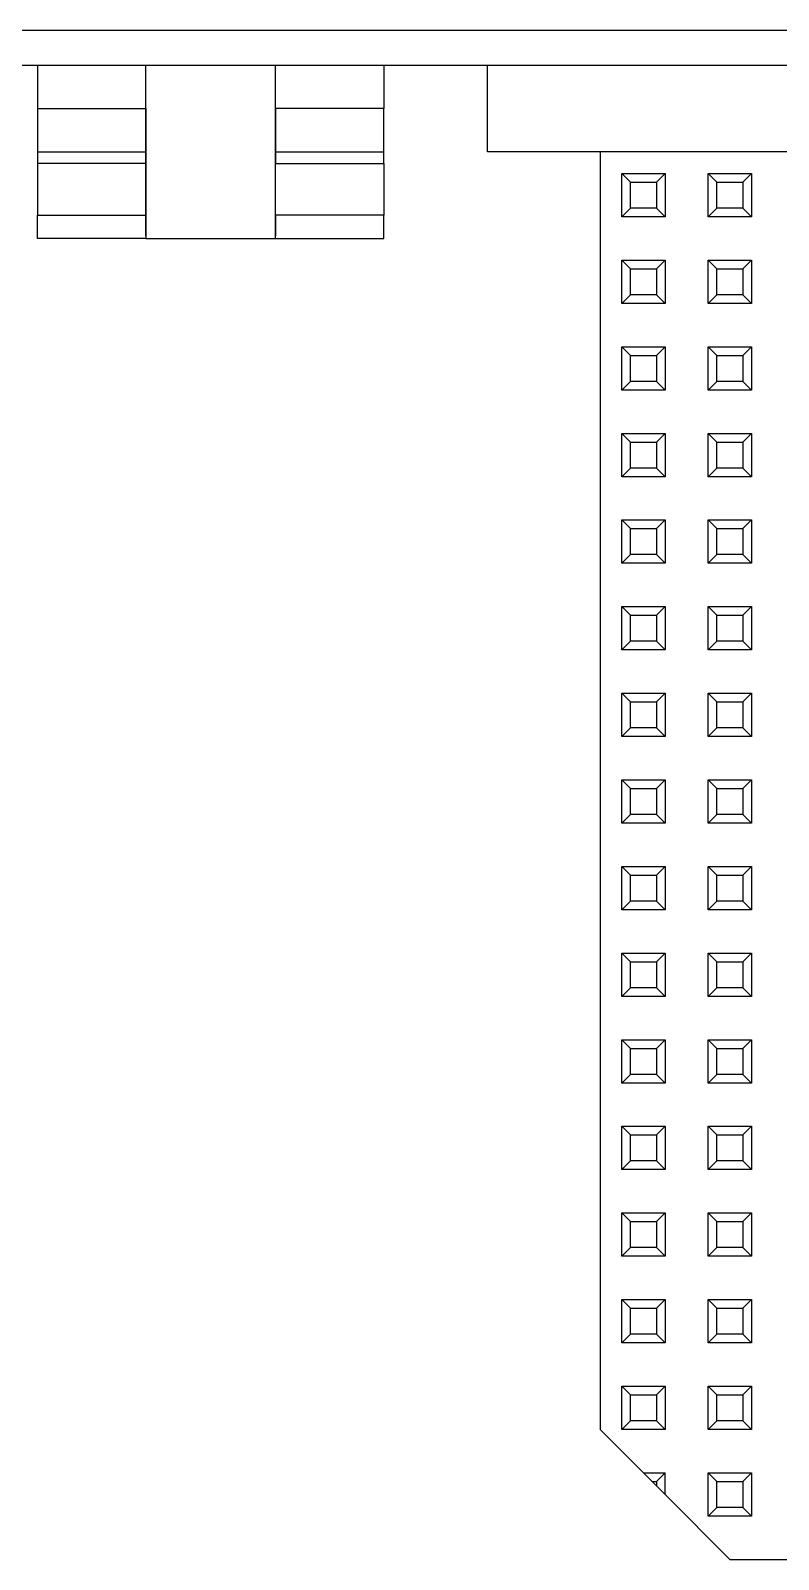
# Model space of a CAD drawing. Header units: millimetres. Extents: x 0 to 156, y 0 to 155.
# Drawn here: x 49.84 to 67.12, y 0 to 35.3 of the extents above; entities that cross this region are included whole.
import ezdxf

# ---------------------------------------------------------------- set-up
doc = ezdxf.new("R2010")
doc.units = ezdxf.units.MM

# ---------------------------------------------------------------- blocks, each defined once
blk = doc.blocks.new('CHINT_70dbcf6fe7c4519691b3c42ff544d895_FACE_0')
at = {"color": 7, "linetype": 'CONTINUOUS', "true_color": 0x40d9ff}
for p, q in [((52.5, 33.5), (52.5, 34.5)), ((55.5, 33.5), (55.5, 34.5)), ((50, 32.5), (52.5, 32.5)), ((55.5, 32.5), (58, 32.5)), ((63.7, 31.8), (63.5, 32)), ((63.5, 31), (63.5, 32)), ((63.5, 32), (64.5, 32)), ((63.7, 31.8), (64.3, 31.8)), ((63.7, 31.2), (63.7, 31.8)), ((64.3, 31.8), (64.5, 32)), ((64.3, 31.8), (64.3, 31.2)), ((64.5, 32), (64.5, 31)), ((65.7, 31.8), (65.5, 32)), ((65.5, 31), (65.5, 32)), ((65.5, 32), (66.5, 32)), ((65.7, 31.8), (66.3, 31.8)), ((65.7, 31.2), (65.7, 31.8)), ((66.3, 31.8), (66.5, 32)), ((66.3, 31.8), (66.3, 31.2)), ((66.5, 32), (66.5, 31)), ((63.7, 31.2), (63.5, 31)), ((64.3, 31.2), (63.7, 31.2)), ((64.3, 31.2), (64.5, 31)), ((65.7, 31.2), (65.5, 31)), ((66.3, 31.2), (65.7, 31.2)), ((66.3, 31.2), (66.5, 31)), ((64.5, 31), (63.5, 31)), ((66.5, 31), (65.5, 31)), ((63.7, 29.8), (63.5, 30)), ((63.5, 29), (63.5, 30)), ((63.5, 30), (64.5, 30)), ((63.7, 29.8), (64.3, 29.8)), ((63.7, 29.2), (63.7, 29.8)), ((64.3, 29.8), (64.5, 30)), ((64.3, 29.8), (64.3, 29.2)), ((64.5, 30), (64.5, 29)), ((65.7, 29.8), (65.5, 30)), ((65.5, 29), (65.5, 30)), ((65.5, 30), (66.5, 30)), ((65.7, 29.8), (66.3, 29.8)), ((65.7, 29.2), (65.7, 29.8)), ((66.3, 29.8), (66.5, 30)), ((66.3, 29.8), (66.3, 29.2)), ((66.5, 30), (66.5, 29)), ((63.7, 29.2), (63.5, 29)), ((64.5, 29), (63.5, 29)), ((64.3, 29.2), (63.7, 29.2)), ((64.3, 29.2), (64.5, 29)), ((65.7, 29.2), (65.5, 29)), ((66.5, 29), (65.5, 29)), ((66.3, 29.2), (65.7, 29.2)), ((66.3, 29.2), (66.5, 29)), ((63.7, 27.8), (63.5, 28)), ((63.5, 27), (63.5, 28)), ((63.5, 28), (64.5, 28)), ((64.3, 27.8), (64.5, 28)), ((64.5, 28), (64.5, 27)), ((65.7, 27.8), (65.5, 28)), ((65.5, 27), (65.5, 28)), ((65.5, 28), (66.5, 28)), ((66.3, 27.8), (66.5, 28)), ((66.5, 28), (66.5, 27)), ((63.7, 27.8), (64.3, 27.8)), ((63.7, 27.2), (63.7, 27.8)), ((64.3, 27.8), (64.3, 27.2)), ((65.7, 27.8), (66.3, 27.8)), ((65.7, 27.2), (65.7, 27.8)), ((66.3, 27.8), (66.3, 27.2)), ((63.7, 27.2), (63.5, 27)), ((64.3, 27.2), (63.7, 27.2)), ((64.3, 27.2), (64.5, 27)), ((65.7, 27.2), (65.5, 27)), ((66.3, 27.2), (65.7, 27.2)), ((66.3, 27.2), (66.5, 27)), ((64.5, 27), (63.5, 27)), ((66.5, 27), (65.5, 27)), ((63.7, 25.8), (63.5, 26)), ((63.5, 25), (63.5, 26)), ((63.5, 26), (64.5, 26)), ((63.7, 25.8), (64.3, 25.8)), ((63.7, 25.2), (63.7, 25.8)), ((64.3, 25.8), (64.5, 26)), ((64.3, 25.8), (64.3, 25.2)), ((64.5, 26), (64.5, 25)), ((65.7, 25.8), (65.5, 26)), ((65.5, 25), (65.5, 26)), ((65.5, 26), (66.5, 26)), ((65.7, 25.8), (66.3, 25.8)), ((65.7, 25.2), (65.7, 25.8)), ((66.3, 25.8), (66.5, 26)), ((66.3, 25.8), (66.3, 25.2)), ((66.5, 26), (66.5, 25)), ((63.7, 25.2), (63.5, 25)), ((64.3, 25.2), (63.7, 25.2)), ((64.3, 25.2), (64.5, 25)), ((65.7, 25.2), (65.5, 25)), ((66.3, 25.2), (65.7, 25.2)), ((66.3, 25.2), (66.5, 25)), ((64.5, 25), (63.5, 25)), ((66.5, 25), (65.5, 25)), ((63.7, 23.8), (63.5, 24)), ((63.5, 23), (63.5, 24)), ((63.5, 24), (64.5, 24)), ((63.7, 23.8), (64.3, 23.8)), ((63.7, 23.2), (63.7, 23.8)), ((64.3, 23.8), (64.5, 24)), ((64.3, 23.8), (64.3, 23.2)), ((64.5, 24), (64.5, 23)), ((65.7, 23.8), (65.5, 24)), ((65.5, 23), (65.5, 24)), ((65.5, 24), (66.5, 24)), ((65.7, 23.8), (66.3, 23.8)), ((65.7, 23.2), (65.7, 23.8)), ((66.3, 23.8), (66.5, 24)), ((66.3, 23.8), (66.3, 23.2)), ((66.5, 24), (66.5, 23)), ((63.7, 23.2), (63.5, 23)), ((64.5, 23), (63.5, 23)), ((64.3, 23.2), (63.7, 23.2)), ((64.3, 23.2), (64.5, 23)), ((65.7, 23.2), (65.5, 23)), ((66.5, 23), (65.5, 23)), ((66.3, 23.2), (65.7, 23.2)), ((66.3, 23.2), (66.5, 23)), ((63.7, 21.8), (63.5, 22)), ((63.5, 21), (63.5, 22)), ((63.5, 22), (64.5, 22)), ((64.3, 21.8), (64.5, 22)), ((64.5, 22), (64.5, 21)), ((65.7, 21.8), (65.5, 22)), ((65.5, 21), (65.5, 22)), ((65.5, 22), (66.5, 22)), ((66.3, 21.8), (66.5, 22)), ((66.5, 22), (66.5, 21)), ((63.7, 21.8), (64.3, 21.8)), ((63.7, 21.2), (63.7, 21.8)), ((64.3, 21.8), (64.3, 21.2)), ((65.7, 21.8), (66.3, 21.8)), ((65.7, 21.2), (65.7, 21.8)), ((66.3, 21.8), (66.3, 21.2)), ((63.7, 21.2), (63.5, 21)), ((64.3, 21.2), (63.7, 21.2)), ((64.3, 21.2), (64.5, 21)), ((65.7, 21.2), (65.5, 21)), ((66.3, 21.2), (65.7, 21.2)), ((66.3, 21.2), (66.5, 21)), ((64.5, 21), (63.5, 21)), ((66.5, 21), (65.5, 21)), ((63.7, 19.8), (63.5, 20)), ((63.5, 19), (63.5, 20)), ((63.5, 20), (64.5, 20)), ((63.7, 19.8), (64.3, 19.8)), ((63.7, 19.2), (63.7, 19.8)), ((64.3, 19.8), (64.5, 20)), ((64.3, 19.8), (64.3, 19.2)), ((64.5, 20), (64.5, 19)), ((65.7, 19.8), (65.5, 20)), ((65.5, 19), (65.5, 20)), ((65.5, 20), (66.5, 20)), ((65.7, 19.8), (66.3, 19.8)), ((65.7, 19.2), (65.7, 19.8)), ((66.3, 19.8), (66.5, 20)), ((66.3, 19.8), (66.3, 19.2)), ((66.5, 20), (66.5, 19)), ((63.7, 19.2), (63.5, 19)), ((64.3, 19.2), (63.7, 19.2)), ((64.3, 19.2), (64.5, 19)), ((65.7, 19.2), (65.5, 19)), ((66.3, 19.2), (65.7, 19.2)), ((66.3, 19.2), (66.5, 19)), ((64.5, 19), (63.5, 19)), ((66.5, 19), (65.5, 19)), ((63.7, 17.8), (63.5, 18)), ((63.5, 17), (63.5, 18)), ((63.5, 18), (64.5, 18)), ((63.7, 17.8), (64.3, 17.8)), ((63.7, 17.2), (63.7, 17.8)), ((64.3, 17.8), (64.5, 18)), ((64.3, 17.8), (64.3, 17.2)), ((64.5, 18), (64.5, 17)), ((65.7, 17.8), (65.5, 18)), ((65.5, 17), (65.5, 18)), ((65.5, 18), (66.5, 18)), ((65.7, 17.8), (66.3, 17.8)), ((65.7, 17.2), (65.7, 17.8)), ((66.3, 17.8), (66.5, 18)), ((66.3, 17.8), (66.3, 17.2)), ((66.5, 18), (66.5, 17)), ((63.7, 17.2), (63.5, 17)), ((64.5, 17), (63.5, 17)), ((64.3, 17.2), (63.7, 17.2)), ((64.3, 17.2), (64.5, 17)), ((65.7, 17.2), (65.5, 17)), ((66.5, 17), (65.5, 17)), ((66.3, 17.2), (65.7, 17.2)), ((66.3, 17.2), (66.5, 17)), ((63.7, 15.8), (63.5, 16)), ((63.5, 15), (63.5, 16)), ((63.5, 16), (64.5, 16)), ((64.3, 15.8), (64.5, 16)), ((64.5, 16), (64.5, 15)), ((65.7, 15.8), (65.5, 16)), ((65.5, 15), (65.5, 16)), ((65.5, 16), (66.5, 16)), ((66.3, 15.8), (66.5, 16)), ((66.5, 16), (66.5, 15)), ((63.7, 15.8), (64.3, 15.8)), ((63.7, 15.2), (63.7, 15.8)), ((64.3, 15.8), (64.3, 15.2)), ((65.7, 15.8), (66.3, 15.8)), ((65.7, 15.2), (65.7, 15.8)), ((66.3, 15.8), (66.3, 15.2)), ((63.7, 15.2), (63.5, 15)), ((64.3, 15.2), (63.7, 15.2)), ((64.3, 15.2), (64.5, 15)), ((65.7, 15.2), (65.5, 15)), ((66.3, 15.2), (65.7, 15.2)), ((66.3, 15.2), (66.5, 15)), ((64.5, 15), (63.5, 15)), ((66.5, 15), (65.5, 15)), ((63.7, 13.8), (63.5, 14)), ((63.5, 13), (63.5, 14)), ((63.5, 14), (64.5, 14)), ((63.7, 13.8), (64.3, 13.8)), ((63.7, 13.2), (63.7, 13.8)), ((64.3, 13.8), (64.5, 14)), ((64.3, 13.8), (64.3, 13.2)), ((64.5, 14), (64.5, 13)), ((65.7, 13.8), (65.5, 14)), ((65.5, 13), (65.5, 14)), ((65.5, 14), (66.5, 14)), ((65.7, 13.8), (66.3, 13.8)), ((65.7, 13.2), (65.7, 13.8)), ((66.3, 13.8), (66.5, 14)), ((66.3, 13.8), (66.3, 13.2)), ((66.5, 14), (66.5, 13)), ((63.7, 13.2), (63.5, 13)), ((64.3, 13.2), (63.7, 13.2)), ((64.3, 13.2), (64.5, 13)), ((65.7, 13.2), (65.5, 13)), ((66.3, 13.2), (65.7, 13.2)), ((66.3, 13.2), (66.5, 13)), ((64.5, 13), (63.5, 13)), ((66.5, 13), (65.5, 13)), ((63.7, 11.8), (63.5, 12)), ((63.5, 11), (63.5, 12)), ((63.5, 12), (64.5, 12)), ((63.7, 11.8), (64.3, 11.8)), ((63.7, 11.2), (63.7, 11.8)), ((64.3, 11.8), (64.5, 12)), ((64.3, 11.8), (64.3, 11.2)), ((64.5, 12), (64.5, 11)), ((65.7, 11.8), (65.5, 12)), ((65.5, 11), (65.5, 12)), ((65.5, 12), (66.5, 12)), ((65.7, 11.8), (66.3, 11.8)), ((65.7, 11.2), (65.7, 11.8)), ((66.3, 11.8), (66.5, 12)), ((66.3, 11.8), (66.3, 11.2)), ((66.5, 12), (66.5, 11)), ((63.7, 11.2), (63.5, 11)), ((64.5, 11), (63.5, 11)), ((64.3, 11.2), (63.7, 11.2)), ((64.3, 11.2), (64.5, 11)), ((65.7, 11.2), (65.5, 11)), ((66.5, 11), (65.5, 11)), ((66.3, 11.2), (65.7, 11.2)), ((66.3, 11.2), (66.5, 11)), ((63.7, 9.8), (63.5, 10)), ((63.5, 9), (63.5, 10)), ((63.5, 10), (64.5, 10)), ((64.3, 9.8), (64.5, 10)), ((64.5, 10), (64.5, 9)), ((65.7, 9.8), (65.5, 10)), ((65.5, 9), (65.5, 10)), ((65.5, 10), (66.5, 10)), ((66.3, 9.8), (66.5, 10)), ((66.5, 10), (66.5, 9)), ((63.7, 9.8), (64.3, 9.8)), ((63.7, 9.2), (63.7, 9.8)), ((64.3, 9.8), (64.3, 9.2)), ((65.7, 9.8), (66.3, 9.8)), ((65.7, 9.2), (65.7, 9.8)), ((66.3, 9.8), (66.3, 9.2)), ((63.7, 9.2), (63.5, 9)), ((64.3, 9.2), (63.7, 9.2)), ((64.3, 9.2), (64.5, 9)), ((65.7, 9.2), (65.5, 9)), ((66.3, 9.2), (65.7, 9.2)), ((66.3, 9.2), (66.5, 9)), ((64.5, 9), (63.5, 9)), ((66.5, 9), (65.5, 9)), ((63.7, 7.8), (63.5, 8)), ((63.5, 7), (63.5, 8)), ((63.5, 8), (64.5, 8)), ((63.7, 7.8), (64.3, 7.8)), ((63.7, 7.2), (63.7, 7.8)), ((64.3, 7.8), (64.5, 8)), ((64.3, 7.8), (64.3, 7.2)), ((64.5, 8), (64.5, 7)), ((65.7, 7.8), (65.5, 8)), ((65.5, 7), (65.5, 8)), ((65.5, 8), (66.5, 8)), ((65.7, 7.8), (66.3, 7.8)), ((65.7, 7.2), (65.7, 7.8)), ((66.3, 7.8), (66.5, 8)), ((66.3, 7.8), (66.3, 7.2)), ((66.5, 8), (66.5, 7)), ((63.7, 7.2), (63.5, 7)), ((64.3, 7.2), (63.7, 7.2)), ((64.3, 7.2), (64.5, 7)), ((65.7, 7.2), (65.5, 7)), ((66.3, 7.2), (65.7, 7.2)), ((66.3, 7.2), (66.5, 7)), ((64.5, 7), (63.5, 7)), ((66.5, 7), (65.5, 7)), ((63.7, 5.8), (63.5, 6)), ((63.5, 5), (63.5, 6)), ((63.5, 6), (64.5, 6)), ((63.7, 5.8), (64.3, 5.8)), ((63.7, 5.2), (63.7, 5.8)), ((64.3, 5.8), (64.5, 6)), ((64.3, 5.8), (64.3, 5.2)), ((64.5, 6), (64.5, 5)), ((65.7, 5.8), (65.5, 6)), ((65.5, 5), (65.5, 6)), ((65.5, 6), (66.5, 6)), ((65.7, 5.8), (66.3, 5.8)), ((65.7, 5.2), (65.7, 5.8)), ((66.3, 5.8), (66.5, 6)), ((66.3, 5.8), (66.3, 5.2)), ((66.5, 6), (66.5, 5)), ((63.7, 5.2), (63.5, 5)), ((64.5, 5), (63.5, 5)), ((64.3, 5.2), (63.7, 5.2)), ((64.3, 5.2), (64.5, 5)), ((65.7, 5.2), (65.5, 5)), ((66.5, 5), (65.5, 5)), ((66.3, 5.2), (65.7, 5.2)), ((66.3, 5.2), (66.5, 5)), ((63.7, 3.8), (63.5, 4)), ((63.5, 3), (63.5, 4)), ((63.5, 4), (64.5, 4)), ((64.3, 3.8), (64.5, 4)), ((64.5, 4), (64.5, 3)), ((65.7, 3.8), (65.5, 4)), ((65.5, 3), (65.5, 4)), ((65.5, 4), (66.5, 4)), ((66.3, 3.8), (66.5, 4)), ((66.5, 4), (66.5, 3)), ((63.7, 3.8), (64.3, 3.8)), ((63.7, 3.2), (63.7, 3.8)), ((64.3, 3.8), (64.3, 3.2)), ((65.7, 3.8), (66.3, 3.8)), ((65.7, 3.2), (65.7, 3.8)), ((66.3, 3.8), (66.3, 3.2)), ((63.7, 3.2), (63.5, 3)), ((64.3, 3.2), (63.7, 3.2)), ((64.3, 3.2), (64.5, 3)), ((65.7, 3.2), (65.5, 3)), ((66.3, 3.2), (65.7, 3.2)), ((66.3, 3.2), (66.5, 3)), ((64.5, 3), (63.5, 3)), ((66.5, 3), (65.5, 3)), ((64.2, 1.8), (64.3, 1.8)), ((64.3, 1.7), (64.2, 1.8)), ((64.3, 1.8), (64.5, 2)), ((64.3, 1.8), (64.3, 1.7)), ((65.7, 1.8), (65.5, 2)), ((65.5, 1), (65.5, 2)), ((65.5, 2), (66.5, 2)), ((65.7, 1.8), (66.3, 1.8)), ((65.7, 1.2), (65.7, 1.8)), ((66.3, 1.8), (66.5, 2)), ((66.3, 1.8), (66.3, 1.2)), ((66.5, 2), (66.5, 1)), ((65.7, 1.2), (65.5, 1)), ((66.3, 1.2), (65.7, 1.2)), ((66.3, 1.2), (66.5, 1)), ((66.5, 1), (65.5, 1))]:
    blk.add_line(p, q, dxfattribs=at)
for points in [[(67.5, 35.3), (49, 35.3), (49, 34.5), (67.5, 34.5)], [(50, 34.5), (50, 33.5), (52.5, 33.5)], [(58, 34.5), (58, 33.5), (55.5, 33.5)], [(95.6, 34.5), (95.6, 32.5), (60.4, 32.5), (60.4, 34.5)], [(50, 33.5), (50, 33.162), (50, 32.882), (50, 32.673), (50, 32.544), (50, 32.5)], [(52.5, 33.5), (52.5, 30.561), (52.5, 30.5), (55.5, 30.5), (55.5, 30.561), (55.5, 33.5)], [(52.5, 32.5), (52.5, 32.544), (52.5, 32.673), (52.5, 32.882), (52.5, 33.162), (52.5, 33.5)], [(55.5, 33.5), (55.5, 33.162), (55.5, 32.882), (55.5, 32.673), (55.5, 32.544), (55.5, 32.5)], [(58, 32.5), (58, 32.544), (58, 32.673), (58, 32.882), (58, 33.162), (58, 33.5)], [(50, 32.5), (50, 32.47), (50, 32.379), (50, 32.232)], [(52.5, 32.232), (52.5, 32.379), (52.5, 32.47), (52.5, 32.5)], [(55.5, 32.5), (55.5, 32.47), (55.5, 32.379), (55.5, 32.232)], [(58, 32.232), (58, 32.379), (58, 32.47), (58, 32.5)], [(63, 32.5), (63, 3), (64, 2)], [(52.5, 31.036), (52.5, 32.232), (50, 32.232), (50, 31.036), (52.5, 31.036)], [(55.5, 31.036), (55.5, 32.232), (58, 32.232), (58, 31.036), (55.5, 31.036)], [(52.5, 30.5), (50, 30.5), (50, 30.561), (50, 30.741), (50, 31.036)], [(52.5, 30.561), (52.5, 30.741), (52.5, 31.036)], [(55.5, 30.5), (58, 30.5), (58, 30.561), (58, 30.741), (58, 31.036)], [(55.5, 31.036), (55.5, 30.741), (55.5, 30.561)], [(64.2, 1.8), (64, 2), (64.5, 2)], [(64.3, 1.7), (64.5, 1.5), (64.5, 2)], [(64.5, 1.5), (66, 0), (90, 0), (91.5, 1.5)]]:
    blk.add_lwpolyline(points, dxfattribs=at)
blk = doc.blocks.new('CHINT_70dbcf6fe7c4519691b3c42ff544d895')
at = {"true_color": 0x40d9ff}
blk.add_blockref('CHINT_70dbcf6fe7c4519691b3c42ff544d895_FACE_0', (0, 0), dxfattribs=at)

msp = doc.modelspace()

# ---------------------------------------------------------------- block references
at = {"true_color": 0x40d9ff}
msp.add_blockref('CHINT_70dbcf6fe7c4519691b3c42ff544d895', (0, 0), dxfattribs=at)

doc.saveas('drawing.dxf')
